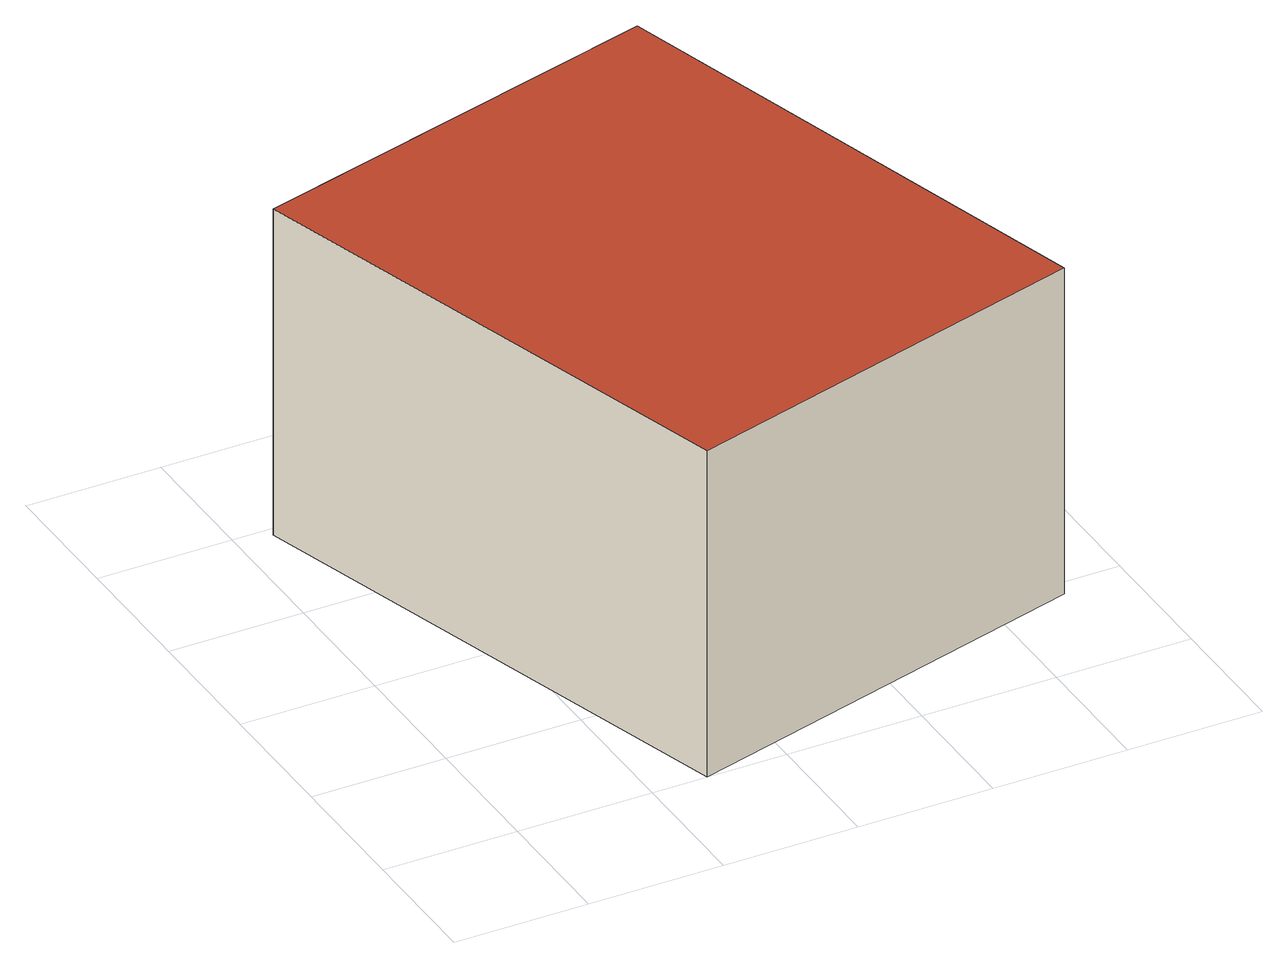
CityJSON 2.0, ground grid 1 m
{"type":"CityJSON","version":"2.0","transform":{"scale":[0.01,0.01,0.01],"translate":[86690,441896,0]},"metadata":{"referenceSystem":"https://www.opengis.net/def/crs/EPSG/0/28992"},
"CityObjects":{
"building1":{"type":"Building","attributes":{"TerrainHeight":-2.87,"bron_geo":"Lidar 15-30 punten - nov. 2008","bron_tex":"UltraCAM-X 10cm juni 2008","status":"1","voll_tex":"complete"},"geometry":[{"type":"MultiSurface","lod":"2","boundaries":[[[0,1,2,3]],[[4,5,6,7]],[[2,7,6,3]],[[1,4,7,2]],[[0,5,4,1]],[[3,6,5,0]]],"semantics":{"surfaces":[{"type":"RoofSurface"},{"type":"GroundSurface"},{"type":"WallSurface"}],"values":[0,1,2,2,2,2]}}]}
},
"vertices":[
[141,0,254],[452,87,254],[342,478,254],[27,393,254],[452,87,0],[141,0,0],[27,393,0],[342,478,0]
]}
